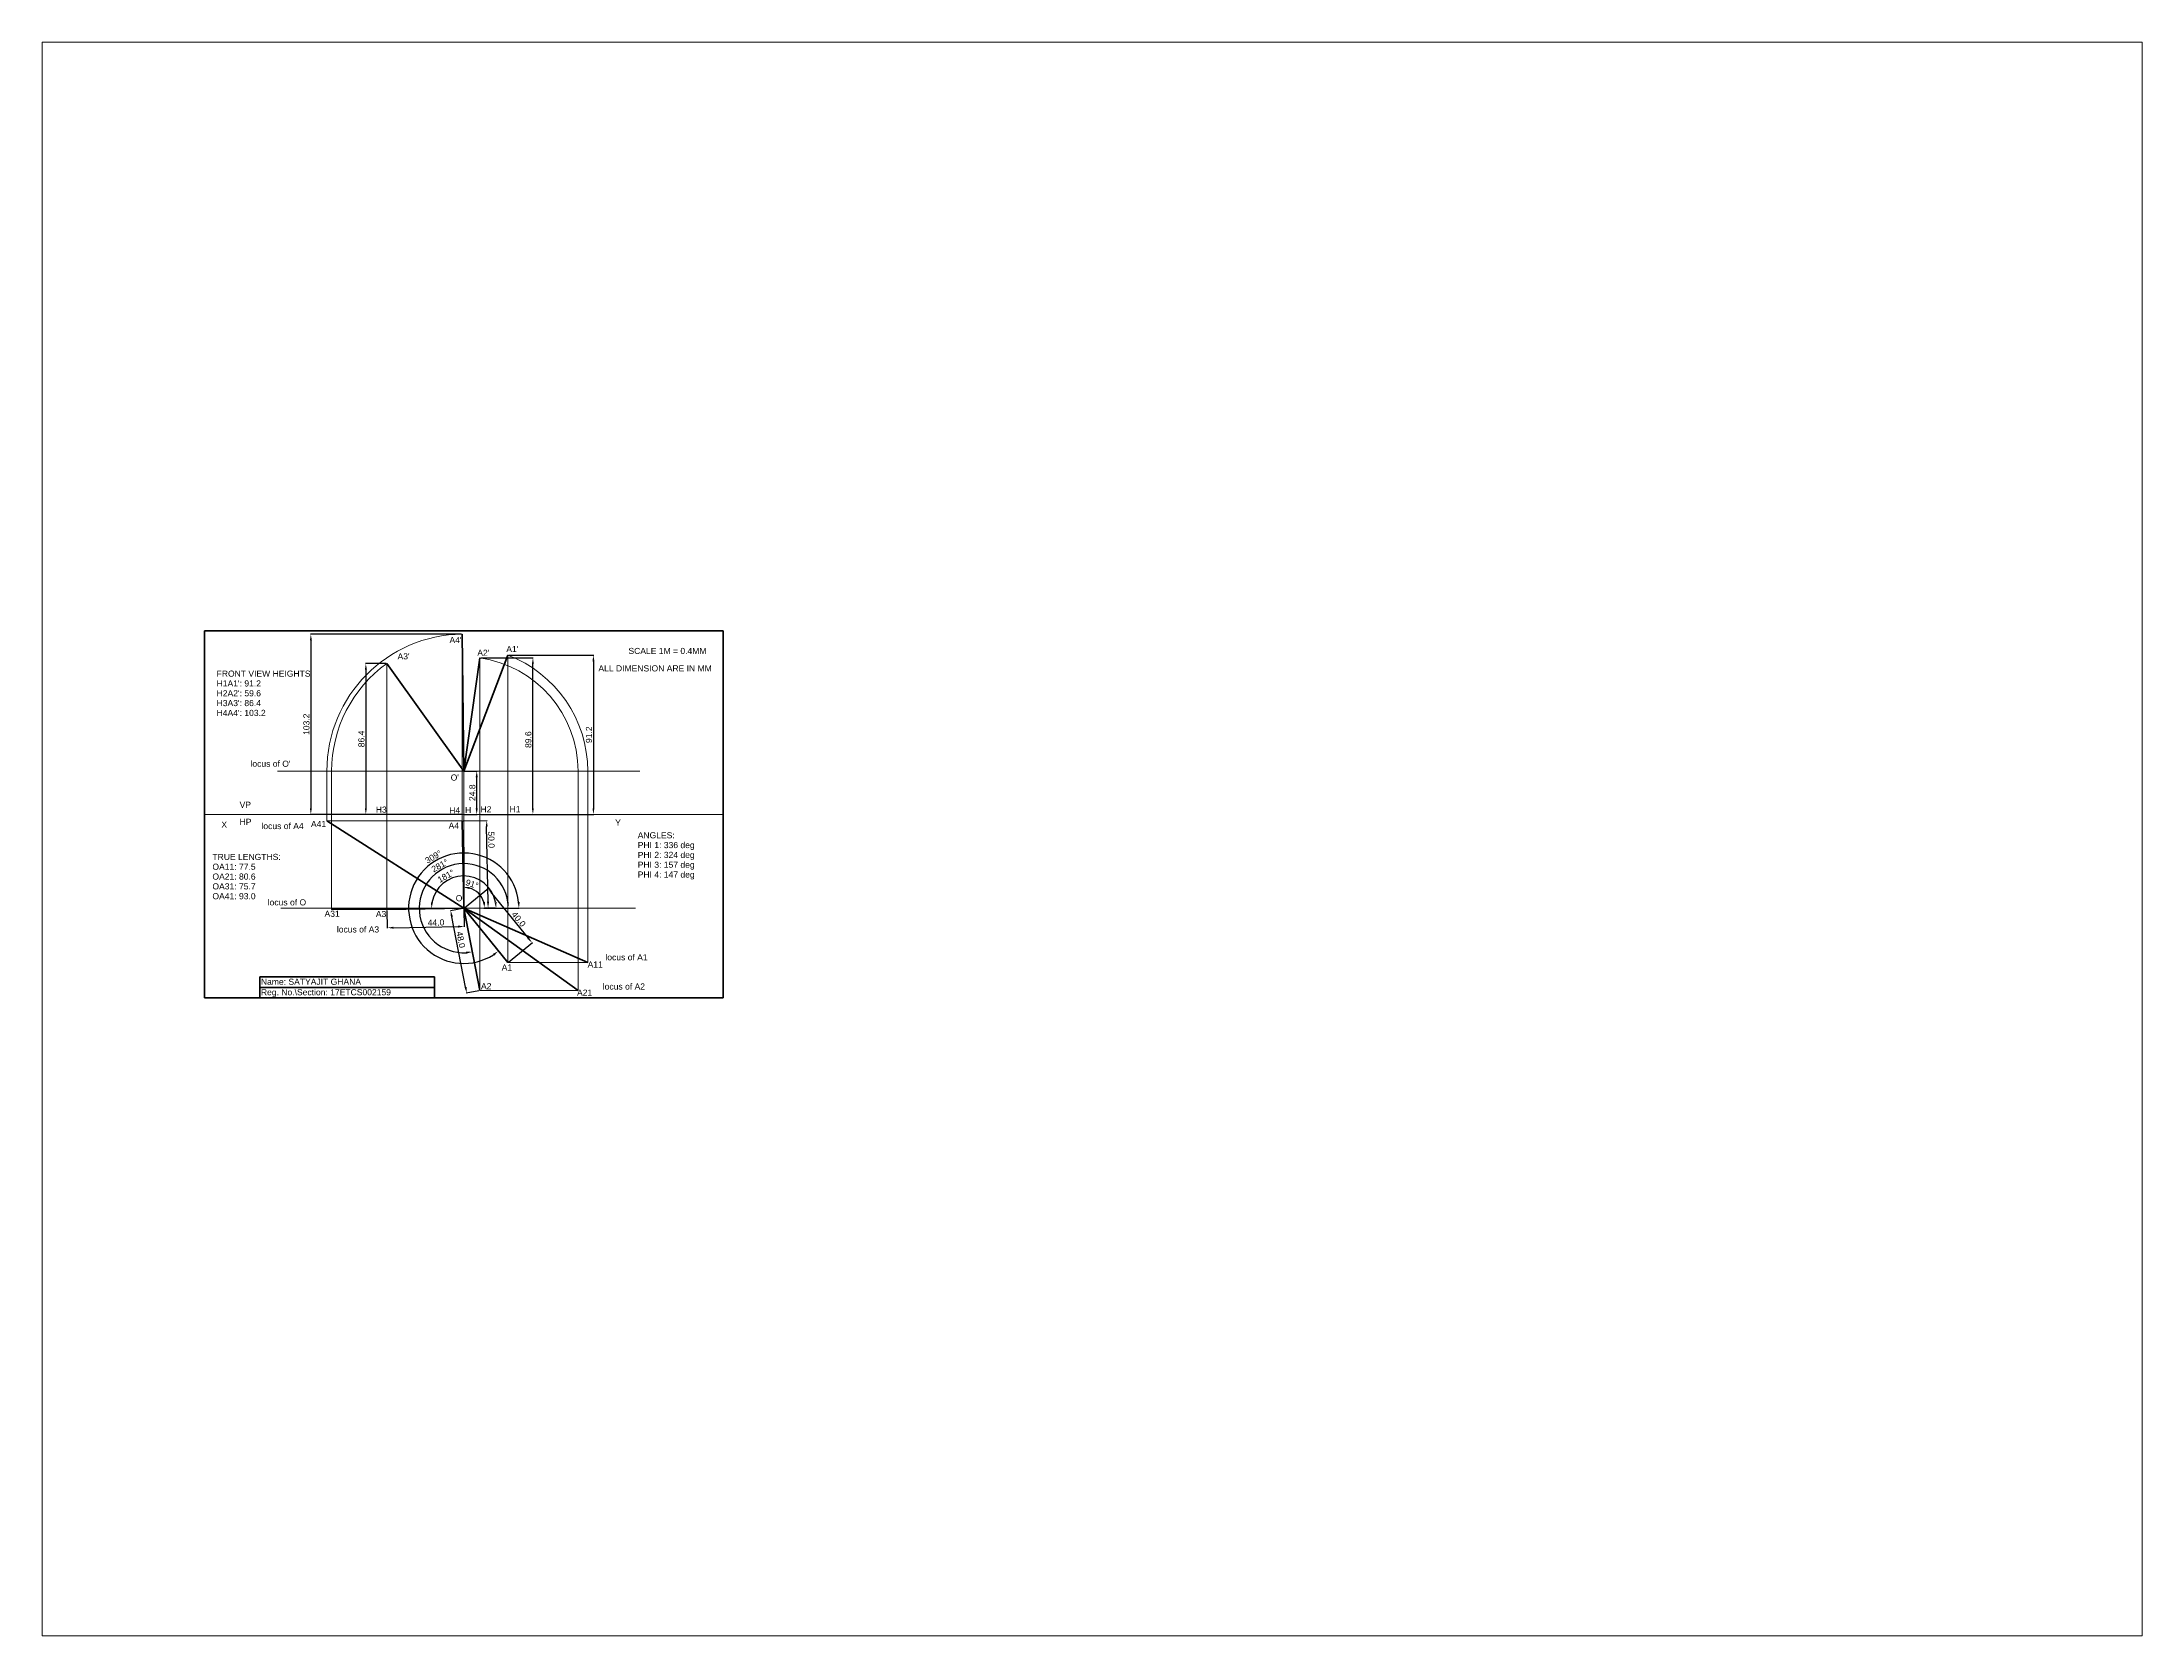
# Paper-space layout 'Layout1' of a CAD drawing. Header units: millimetres. Extents: x 26 to 231, y 20 to 176.
# The model-space entities are those that its viewports show. They can reach past a viewport. Long polylines and large blocks are cut down to what shows.
import ezdxf

# ---------------------------------------------------------------- set-up
doc = ezdxf.new("R2010")
doc.units = ezdxf.units.MM
doc.header["$LTSCALE"] = 0.5
doc.header["$PDMODE"] = 3
doc.header["$PDSIZE"] = 5
for name, color, linetype, lineweight in [('DimensionLine', 1, 'Continuous', 25), ('FVnTV', 3, 'Continuous', 50), ('ProjectorLine', 4, 'Continuous', 9), ('TrueLengthLines', 5, 'Continuous', 35), ('XYline', 7, 'Continuous', 20)]:
    doc.layers.add(name, color=color, linetype=linetype, lineweight=lineweight)
doc.styles.get("Standard").update_dxf_attribs({"font": 'arial.ttf'})
doc.styles.add('style1', font='arial.ttf')
doc.dimstyles.new('ED', dxfattribs={"dimtxt": 3.5, "dimasz": 3.5, "dimexe": 0.25, "dimexo": 0.5, "dimgap": 0.75, "dimtad": 1, "dimdec": 1, "dimzin": 0, "dimdsep": 46, "dimtxsty": 'Standard', "dimcen": 0.09, "dimadec": 0, "dimazin": 0, "dimtfac": 1, "dimtdec": 1, "dimtofl": 0, "dimtmove": 0, "dimatfit": 3, "dimfxl": 1, "dimtolj": 1, "dimtzin": 0, "dimarcsym": 0})

# ---------------------------------------------------------------- blocks, each defined once
blk = doc.blocks.new('*D1')
at = {"layer": 'Defpoints', "color": 0, "transparency": 16777216}
for p in [(148.2, 69.8), (148.5, 51.3), (158.9, 57.4), (167, 51.3)]:
    blk.add_point(p, dxfattribs=at)
at = {"layer": 'DimensionLine', "color": 0, "lineweight": -2, "transparency": 16777216}
for p, q in [((148.2, 69.3), (148.3, 63.1)), ((166.5, 51.3), (160.3, 51.3))]:
    blk.add_line(p, q, dxfattribs=at)
blk.add_arc((148.5, 51.3), 12, 16.727, 74.273, dxfattribs=at)
at = {"layer": 'DimensionLine', "color": 0, "transparency": 16777216}
for points in [[(151.7, 62.3), (151.8, 63.5), (148.3, 63.3)], [(160.6, 54.9), (159.4, 54.7), (160.5, 51.3)]]:
    blk.add_solid(points, dxfattribs=at)
at = {"layer": 'DimensionLine', "color": 0, "transparency": 16777216, "insert": (153.2, 65.1), "char_height": 3.5, "attachment_point": 5, "rotation": 341.0204}
blk.add_mtext('\\A1;91°', dxfattribs=at)
blk = doc.blocks.new('*D2')
at = {"layer": 'Defpoints', "color": 0, "transparency": 16777216}
for p in [(157.7, 67.4), (130.2, 51), (148.5, 51.3), (166.8, 51.3)]:
    blk.add_point(p, dxfattribs=at)
at = {"layer": 'DimensionLine', "color": 0, "lineweight": -2, "transparency": 16777216}
blk.add_arc((148.5, 51.3), 18.5, 10.8514, 170.1486, dxfattribs=at)
at = {"layer": 'DimensionLine', "color": 0, "transparency": 16777216}
for points in [[(130.8, 54.4), (129.7, 54.5), (130, 51)], [(167.3, 54.8), (166.1, 54.7), (167, 51.3)]]:
    blk.add_solid(points, dxfattribs=at)
at = {"layer": 'DimensionLine', "color": 0, "transparency": 16777216, "insert": (138.3, 69.7), "char_height": 3.5, "attachment_point": 5, "rotation": 28.9242}
blk.add_mtext('\\A1;181°', dxfattribs=at)
blk = doc.blocks.new('*D3')
at = {"layer": 'Defpoints', "color": 0, "transparency": 16777216}
for p in [(148.5, 51.3), (166.8, 51.3), (123.2, 48.1), (153.3, 26.5)]:
    blk.add_point(p, dxfattribs=at)
at = {"layer": 'DimensionLine', "color": 0, "lineweight": -2, "transparency": 16777216}
blk.add_line((167.3, 51.3), (174.2, 51.3), dxfattribs=at)
blk.add_arc((148.5, 51.3), 25.5, 7.8728, 273.1272, dxfattribs=at)
at = {"layer": 'DimensionLine', "color": 0, "transparency": 16777216}
for points in [[(174.3, 54.8), (173.2, 54.8), (174, 51.3)], [(149.8, 26.4), (150, 25.3), (153.4, 26.3)]]:
    blk.add_solid(points, dxfattribs=at)
at = {"layer": 'DimensionLine', "color": 0, "transparency": 16777216, "insert": (134.8, 75.7), "char_height": 3.5, "attachment_point": 5, "rotation": 29.339}
blk.add_mtext('\\A1;281°', dxfattribs=at)
blk = doc.blocks.new('*D4')
at = {"layer": 'Defpoints', "color": 0, "transparency": 16777216}
for p in [(148.5, 51.3), (159.5, 51.3), (120.1, 37.5), (168.4, 26.8)]:
    blk.add_point(p, dxfattribs=at)
at = {"layer": 'DimensionLine', "color": 0, "lineweight": -2, "transparency": 16777216}
for p, q in [((160, 51.3), (180.3, 51.3)), ((168.7, 26.4), (168.5, 26.6))]:
    blk.add_line(p, q, dxfattribs=at)
blk.add_arc((148.5, 51.3), 31.6, 6.3521, 302.6479, dxfattribs=at)
at = {"layer": 'DimensionLine', "color": 0, "transparency": 16777216}
for points in [[(180.5, 54.8), (179.3, 54.8), (180.1, 51.3)], [(165.2, 25.2), (165.9, 24.2), (168.4, 26.8)]]:
    blk.add_solid(points, dxfattribs=at)
at = {"layer": 'DimensionLine', "color": 0, "transparency": 16777216, "insert": (131.1, 80.7), "char_height": 3.5, "attachment_point": 5, "rotation": 30.6719}
blk.add_mtext('\\A1;309°', dxfattribs=at)
blk = doc.blocks.new('*D5')
at = {"layer": 'Defpoints', "color": 0, "transparency": 16777216}
for p in [(148.5, 51.3), (187.6, 31.5), (173.7, 20.2)]:
    blk.add_point(p, dxfattribs=at)
at = {"layer": 'DimensionLine', "color": 0, "lineweight": -2, "transparency": 16777216}
for p, q in [((148.9, 51.6), (162.6, 62.7)), ((164.6, 59.8), (185.4, 34.2)), ((174.1, 20.5), (187.8, 31.6))]:
    blk.add_line(p, q, dxfattribs=at)
at = {"layer": 'DimensionLine', "color": 0, "transparency": 16777216}
for points in [[(165.1, 60.2), (164.2, 59.5), (162.4, 62.6)], [(185.8, 34.6), (184.9, 33.8), (187.6, 31.5)]]:
    blk.add_solid(points, dxfattribs=at)
at = {"layer": 'DimensionLine', "color": 0, "transparency": 16777216, "insert": (179.9, 45), "char_height": 3.5, "attachment_point": 5, "rotation": 309}
blk.add_mtext('\\A1;40.0', dxfattribs=at)
blk = doc.blocks.new('*D6')
at = {"layer": 'Defpoints', "color": 0, "transparency": 16777216}
for p in [(141, 49.9), (148.5, 51.3), (157.7, 4.2)]:
    blk.add_point(p, dxfattribs=at)
at = {"layer": 'DimensionLine', "color": 0, "lineweight": -2, "transparency": 16777216}
for p, q in [((148, 51.2), (140.8, 49.8)), ((149.5, 6.2), (141.7, 46.4)), ((157.2, 4.1), (149.9, 2.7))]:
    blk.add_line(p, q, dxfattribs=at)
at = {"layer": 'DimensionLine', "color": 0, "transparency": 16777216}
for points in [[(142.3, 46.5), (141.1, 46.3), (141, 49.9)], [(150.1, 6.3), (148.9, 6.1), (150.2, 2.7)]]:
    blk.add_solid(points, dxfattribs=at)
at = {"layer": 'DimensionLine', "color": 0, "transparency": 16777216, "insert": (146.8, 33.3), "char_height": 3.5, "attachment_point": 5, "rotation": 281}
blk.add_mtext('\\A1;48.0', dxfattribs=at)
blk = doc.blocks.new('*D7')
at = {"layer": 'Defpoints', "color": 0, "transparency": 16777216}
for p in [(104.5, 50.5), (148.5, 51.3), (148.7, 40.8)]:
    blk.add_point(p, dxfattribs=at)
at = {"layer": 'DimensionLine', "color": 0, "lineweight": -2, "transparency": 16777216}
for p, q in [((104.5, 50), (104.7, 39.8)), ((148.5, 50.8), (148.7, 40.6)), ((108.2, 40.1), (145.2, 40.8))]:
    blk.add_line(p, q, dxfattribs=at)
at = {"layer": 'DimensionLine', "color": 0, "transparency": 16777216}
for points in [[(108.2, 40.7), (108.2, 39.6), (104.7, 40.1)], [(145.2, 41.4), (145.2, 40.2), (148.7, 40.8)]]:
    blk.add_solid(points, dxfattribs=at)
at = {"layer": 'DimensionLine', "color": 0, "transparency": 16777216, "insert": (132.6, 43.1), "char_height": 3.5, "attachment_point": 5, "rotation": 1}
blk.add_mtext('\\A1;44.0', dxfattribs=at)
blk = doc.blocks.new('*D8')
at = {"layer": 'Defpoints', "color": 0, "transparency": 16777216}
for p in [(147.6, 101.3), (161.6, 101.5), (148.5, 51.3)]:
    blk.add_point(p, dxfattribs=at)
at = {"layer": 'DimensionLine', "color": 0, "lineweight": -2, "transparency": 16777216}
for p, q in [((148.1, 101.3), (161.8, 101.5)), ((162.4, 55), (161.6, 98)), ((149, 51.3), (162.7, 51.6))]:
    blk.add_line(p, q, dxfattribs=at)
at = {"layer": 'DimensionLine', "color": 0, "transparency": 16777216}
for points in [[(162.2, 98.1), (161.1, 98), (161.6, 101.5)], [(163, 55.1), (161.8, 55), (162.4, 51.5)]]:
    blk.add_solid(points, dxfattribs=at)
at = {"layer": 'DimensionLine', "color": 0, "transparency": 16777216, "insert": (164.3, 90.5), "char_height": 3.5, "attachment_point": 5, "rotation": 271}
blk.add_mtext('\\A1;50.0', dxfattribs=at)
blk = doc.blocks.new('*D10')
at = {"layer": 'Defpoints', "color": 0, "transparency": 16777216}
for p in [(104.5, 191.4), (92.4, 105), (104.5, 105)]:
    blk.add_point(p, dxfattribs=at)
at = {"layer": 'DimensionLine', "color": 0, "lineweight": -2, "transparency": 16777216}
for p, q in [((104, 191.4), (92.2, 191.4)), ((92.4, 187.9), (92.4, 108.5)), ((104, 105), (92.2, 105))]:
    blk.add_line(p, q, dxfattribs=at)
at = {"layer": 'DimensionLine', "color": 0, "transparency": 16777216}
for points in [[(91.9, 187.9), (93, 187.9), (92.4, 191.4)], [(91.9, 108.5), (93, 108.5), (92.4, 105)]]:
    blk.add_solid(points, dxfattribs=at)
at = {"layer": 'DimensionLine', "color": 0, "transparency": 16777216, "insert": (89.9, 148.2), "char_height": 3.5, "attachment_point": 5, "rotation": 90}
blk.add_mtext('\\A1;86.4', dxfattribs=at)
blk = doc.blocks.new('*D13')
at = {"layer": 'Defpoints', "color": 0, "transparency": 16777216}
for p in [(148.5, 129.8), (155.9, 129.8), (148.5, 105)]:
    blk.add_point(p, dxfattribs=at)
at = {"layer": 'DimensionLine', "color": 0, "lineweight": -2, "transparency": 16777216}
for p, q in [((149, 129.8), (156.1, 129.8)), ((155.9, 108.5), (155.9, 126.3)), ((149, 105), (156.1, 105))]:
    blk.add_line(p, q, dxfattribs=at)
at = {"layer": 'DimensionLine', "color": 0, "transparency": 16777216}
for points in [[(155.3, 126.3), (156.5, 126.3), (155.9, 129.8)], [(155.3, 108.5), (156.5, 108.5), (155.9, 105)]]:
    blk.add_solid(points, dxfattribs=at)
at = {"layer": 'DimensionLine', "color": 0, "transparency": 16777216, "insert": (153.4, 117.4), "char_height": 3.5, "attachment_point": 5, "rotation": 90}
blk.add_mtext('\\A1;24.8', dxfattribs=at)
blk = doc.blocks.new('*D14')
at = {"layer": 'Defpoints', "color": 0, "transparency": 16777216}
for p in [(147.6, 208.2), (60.9, 105), (147.6, 105)]:
    blk.add_point(p, dxfattribs=at)
at = {"layer": 'DimensionLine', "color": 0, "lineweight": -2, "transparency": 16777216}
for p, q in [((147.1, 208.2), (60.7, 208.2)), ((60.9, 204.7), (60.9, 108.5)), ((147.1, 105), (60.7, 105))]:
    blk.add_line(p, q, dxfattribs=at)
at = {"layer": 'DimensionLine', "color": 0, "transparency": 16777216}
for points in [[(60.4, 204.7), (61.5, 204.7), (60.9, 208.2)], [(60.4, 108.5), (61.5, 108.5), (60.9, 105)]]:
    blk.add_solid(points, dxfattribs=at)
at = {"layer": 'DimensionLine', "color": 0, "transparency": 16777216, "insert": (58.4, 156.6), "char_height": 3.5, "attachment_point": 5, "rotation": 90}
blk.add_mtext('\\A1;103.2', dxfattribs=at)
blk = doc.blocks.new('*D15')
at = {"layer": 'Defpoints', "color": 0, "transparency": 16777216}
for p in [(157.7, 194.6), (188.1, 194.6), (157.7, 105)]:
    blk.add_point(p, dxfattribs=at)
at = {"layer": 'DimensionLine', "color": 0, "lineweight": -2, "transparency": 16777216}
for p, q in [((158.2, 194.6), (188.3, 194.6)), ((188.1, 108.5), (188.1, 191.1)), ((158.2, 105), (188.3, 105))]:
    blk.add_line(p, q, dxfattribs=at)
at = {"layer": 'DimensionLine', "color": 0, "transparency": 16777216}
for points in [[(187.5, 191.1), (188.6, 191.1), (188.1, 194.6)], [(187.5, 108.5), (188.6, 108.5), (188.1, 105)]]:
    blk.add_solid(points, dxfattribs=at)
at = {"layer": 'DimensionLine', "color": 0, "transparency": 16777216, "insert": (185.5, 147.8), "char_height": 3.5, "attachment_point": 5, "rotation": 90}
blk.add_mtext('\\A1;89.6', dxfattribs=at)
blk = doc.blocks.new('*D16')
at = {"layer": 'Defpoints', "color": 0, "transparency": 16777216}
for p in [(173.7, 196.2), (173.7, 105), (222.7, 105)]:
    blk.add_point(p, dxfattribs=at)
at = {"layer": 'DimensionLine', "color": 0, "lineweight": -2, "transparency": 16777216}
for p, q in [((174.2, 196.2), (223, 196.2)), ((222.7, 192.7), (222.7, 108.5)), ((174.2, 105), (223, 105))]:
    blk.add_line(p, q, dxfattribs=at)
at = {"layer": 'DimensionLine', "color": 0, "transparency": 16777216}
for points in [[(222.2, 192.7), (223.3, 192.7), (222.7, 196.2)], [(222.2, 108.5), (223.3, 108.5), (222.7, 105)]]:
    blk.add_solid(points, dxfattribs=at)
at = {"layer": 'DimensionLine', "color": 0, "transparency": 16777216, "insert": (220.2, 150.6), "char_height": 3.5, "attachment_point": 5, "rotation": 90}
blk.add_mtext('\\A1;91.2', dxfattribs=at)

msp = doc.modelspace()

# ---------------------------------------------------------------- linework, layer by layer
msp.add_line((148.5, 86.3), (148.5, 51.3))
at = {"layer": 'FVnTV'}
for p, q in [((0, 0), (0, 210)), ((0, 210), (297, 210)), ((147.63, 208.2), (148.5, 129.8)), ((297, 0), (297, 210)), ((173.67, 196.2), (148.5, 129.8)), ((157.66, 194.6), (148.5, 129.8)), ((104.51, 191.4), (148.5, 129.8)), ((148.5, 51.3), (147.63, 101.3)), ((148.5, 51.3), (104.51, 50.54)), ((148.5, 51.3), (173.67, 20.22)), ((148.5, 51.3), (157.66, 4.19)), ((0, 0), (297, 0))]:
    msp.add_line(p, q, dxfattribs=at)
at = {"layer": 'ProjectorLine'}
for p, q in [((147.63, 101.3), (147.63, 208.2)), ((157.66, 4.19), (157.66, 194.6)), ((173.67, 20.22), (173.67, 196.2)), ((104.51, 50.54), (104.51, 191.4)), ((41.91, 129.8), (249.39, 129.8)), ((70.1, 129.8), (70.1, 101.3)), ((72.8, 129.8), (72.8, 50.54)), ((148.5, 51.3), (148.5, 129.8)), ((213.94, 129.8), (213.94, 4.19)), ((219.51, 129.8), (219.51, 20.22)), ((70.1, 101.3), (147.63, 101.3)), ((43.77, 51.3), (246.86, 51.3)), ((104.51, 50.54), (72.8, 50.54)), ((173.67, 20.22), (219.51, 20.22)), ((157.66, 4.19), (213.94, 4.19))]:
    msp.add_line(p, q, dxfattribs=at)
for radius, start, end in [(78.4, 90.6377, 180), (65.44, 0, 81.9551), (71.01, 0, 69.23785), (75.7, 125.53355, 180)]:
    msp.add_arc((148.5, 129.8), radius, start, end, dxfattribs=at)
at = {"layer": 'TrueLengthLines'}
for p, q in [((70.1, 101.3), (148.5, 51.3)), ((72.8, 50.54), (148.5, 51.3)), ((148.5, 51.3), (219.51, 20.22)), ((148.5, 51.3), (213.94, 4.19)), ((31.76, 12), (131.76, 12)), ((31.76, 6), (31.76, 12)), ((31.76, 6), (131.76, 6)), ((31.76, 0), (31.76, 6)), ((131.76, 12), (131.76, 0))]:
    msp.add_line(p, q, dxfattribs=at)
at = {"layer": 'XYline'}
msp.add_line((0, 105), (297, 105), dxfattribs=at)

# ---------------------------------------------------------------- texts
for s, p in [("A4'", (140.3, 203.03)), ("A3'", (110.57, 193.74)), ("A2'", (156.24, 195.77)), ("A1'", (172.84, 197.88)), ("O'", (140.99, 124.36)), ('H3', (98.12, 105.99)), ('H4', (140.14, 105.59)), ('H', (149.23, 105.75)), ('H2', (158.06, 106.17)), ('H1', (174.74, 106.27)), ('A41', (60.99, 97.77)), ('A4', (139.8, 96.76)), ('A31', (68.76, 46.37)), ('A3', (98.15, 46.23)), ('O', (143.89, 55.29)), ('A1', (170.2, 15.62)), ('A11', (219.43, 17.35)), ('Name: SATYAJIT GHANA', (32.33, 7.45)), ('Reg. No.\\Section: 17ETCS002159', (32.33, 1.45)), ('A2', (158.36, 4.96)), ('A21', (213.35, 1.22))]:
    msp.add_text(s, height=3.5).set_placement(p)
at = {"layer": 'XYline', "style": 'style1'}
for s, p in [('SCALE 1M = 0.4MM', (242.79, 196.82)), ('FRONT VIEW HEIGHTS', (6.96, 183.84)), ("H1A1': 91.2", (6.96, 178.22)), ('ALL DIMENSION ARE IN MM', (225.59, 186.84)), ("H2A2': 59.6", (6.96, 172.6)), ("H3A3': 86.4", (6.96, 166.98)), ("H4A4': 103.2", (6.96, 161.35)), ("locus of O'", (26.35, 132.25)), ('VP', (20.13, 108.76)), ('X', (9.68, 97.39)), ('HP', (20.13, 99)), ('locus of A4', (32.63, 96.58)), ('Y', (235.19, 98.6)), ('ANGLES:', (248.1, 91.31)), ('PHI 1: 336 deg', (248.1, 85.69)), ('TRUE LENGTHS:', (4.56, 78.92)), ('OA11: 77.5', (4.56, 73.29)), ('PHI 2: 324 deg', (248.1, 80.07)), ('PHI 3: 157 deg', (248.1, 74.44)), ('PHI 4: 147 deg', (248.1, 68.82)), ('OA21: 80.6', (4.56, 67.67)), ('OA31: 75.7', (4.56, 62.05)), ('OA41: 93.0', (4.56, 56.43)), ('locus of O', (36.22, 52.9)), ('locus of A3', (75.83, 37.41)), ('locus of A1', (229.59, 21.47)), ('locus of A2', (228.09, 4.74))]:
    msp.add_text(s, height=3.5, dxfattribs=at).set_placement(p)

# ---------------------------------------------------------------- dimensions: what is measured, and where the dimension line sits
at = {"layer": 'DimensionLine'}
for p1, p2, distance, picture, middle in [((147.63, 208.2), (147.63, 105), -86.69, '*D14', (58.4, 156.6)), ((148.5, 105), (148.5, 129.8), -7.39, '*D13', (153.36, 117.4))]:
    dim = msp.add_aligned_dim(p1=p1, p2=p2, distance=distance, dimstyle='ED', dxfattribs=at)
    dim.commit()
    dim.dimension.update_dxf_attribs({"geometry": picture, "text_midpoint": middle})
for base, p1, p2, angle, picture, middle in [((188.05, 194.6), (157.66, 105), (157.66, 194.6), 90, '*D15', (188.05, 147.76)), ((222.75, 105), (173.67, 196.2), (173.67, 105), 270, '*D16', (222.75, 150.6)), ((92.44, 105), (104.5, 191.4), (104.5, 105), 270, '*D10', (92.44, 148.2)), ((161.58, 101.54), (148.5, 51.3), (147.63, 101.3), 91, '*D8', (161.77, 90.45)), ((187.58, 31.48), (148.5, 51.3), (173.67, 20.22), 309, '*D5', (177.91, 43.41)), ((148.68, 40.85), (104.51, 50.54), (148.5, 51.3), 1, '*D7', (132.67, 40.57)), ((141.02, 49.85), (157.66, 4.19), (148.5, 51.3), 101, '*D6', (144.34, 32.79))]:
    dim = msp.add_linear_dim(base=base, p1=p1, p2=p2, angle=angle, dimstyle='ED', dxfattribs=at)
    dim.commit()
    dim.dimension.update_dxf_attribs({"geometry": picture, "text_midpoint": middle, "dimtype": 161})
for base, p1, p2, picture, middle in [((120.11, 37.46), (168.38, 26.76), (159.51, 51.3), '*D4', (132.39, 78.47)), ((123.22, 48.05), (153.32, 26.53), (166.76, 51.3), '*D3', (136.01, 73.53)), ((157.66, 67.39), (166.76, 51.3), (130.24, 50.99), '*D2', (139.55, 67.5)), ((158.88, 57.38), (167.01, 51.3), (148.18, 69.81), '*D1', (152.41, 62.68))]:
    dim = msp.add_angular_dim_3p(base=base, center=(148.5, 51.3), p1=p1, p2=p2, dimstyle='ED', dxfattribs=at)
    dim.commit()
    dim.dimension.update_dxf_attribs({"geometry": picture, "text_midpoint": middle, "dimtype": 165})

psp = doc.layouts.get("Layout1")

# ---------------------------------------------------------------- viewports
at = {"layer": '0'}
psp.add_viewport(center=(128.5, 97.5), size=(205.6, 156), view_center_point=(508.24, 90.92), view_height=912.4304, dxfattribs=at)

doc.saveas('drawing.dxf')
